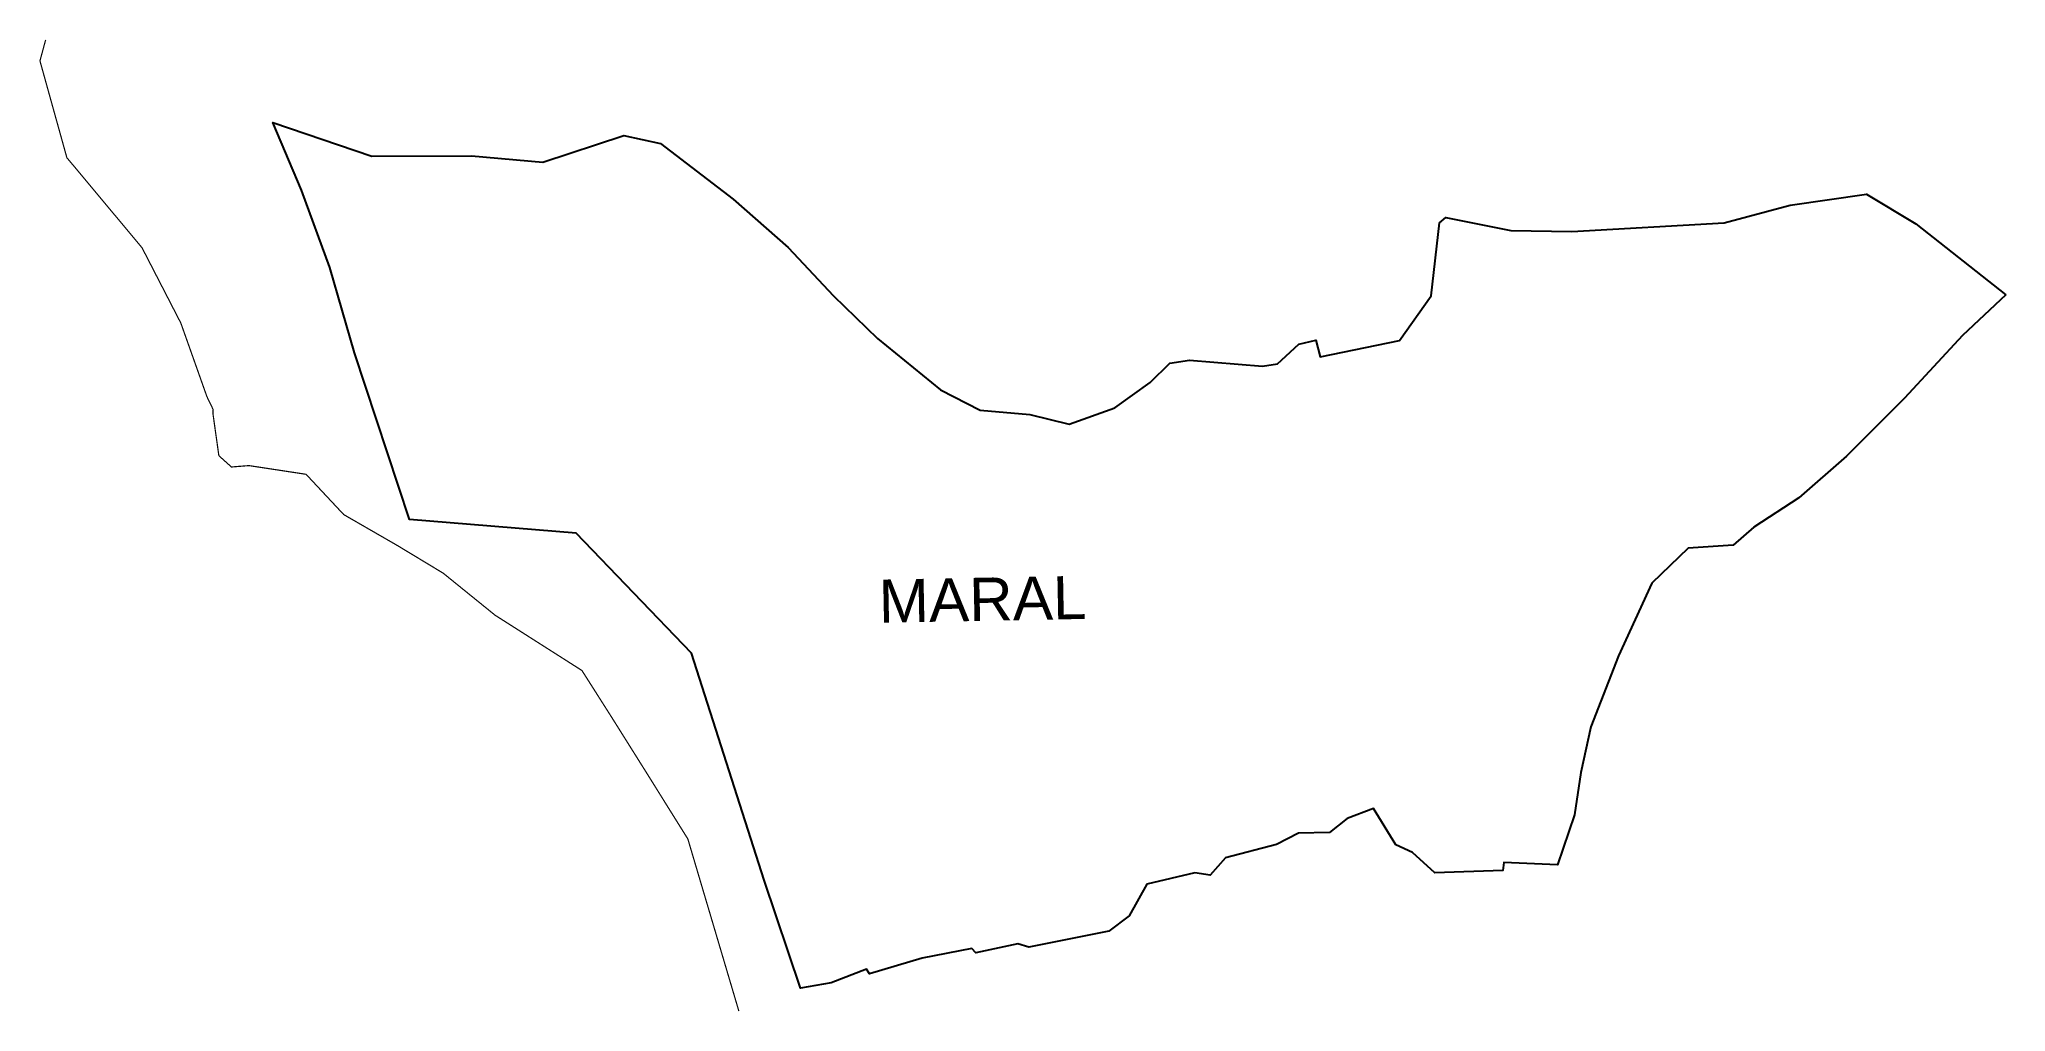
# Model space of a CAD drawing. Header units: metres. Extents: x 288228 to 293181, y 1991254 to 1993702.
import ezdxf

# ---------------------------------------------------------------- set-up
doc = ezdxf.new("R2010")
doc.units = ezdxf.units.M
for name, color, linetype in [('LOW TIDE LINE', 5, 'Continuous'), ('village', 3, 'Continuous'), ('VILLAGE NAME', 250, 'Continuous')]:
    doc.layers.add(name, color=color, linetype=linetype)
doc.styles.get("Standard").update_dxf_attribs({"font": 'calibri.ttf'})

msp = doc.modelspace()

# ---------------------------------------------------------------- linework, layer by layer
at = {"layer": 'LOW TIDE LINE', "lineweight": 18}
msp.add_lwpolyline([(289990.1, 1991255.5, 3.01, 3.01, 0), (289861.6, 1991688.9, 3.01, 3.01, 0), (289755.6, 1991858.6, 3.01, 3.01, 0), (289669.3, 1991996, 3.01, 3.01, 0), (289594.7, 1992113.2, 3.01, 3.01, 0), (289376.1, 1992252.3, 3.01, 3.01, 0), (289245.3, 1992358.2, 3.01, 3.01, 0), (289130, 1992427.8, 3.01, 3.01, 0), (288994.8, 1992505.7, 3.01, 3.01, 0), (288899.9, 1992607.2, 3.01, 3.01, 0), (288756, 1992629.1, 3.01, 3.01, 0), (288711.9, 1992625.6, 3.01, 3.01, 0), (288680.2, 1992654.1, 3.01, 3.01, 0), (288665.5, 1992758.5, 3.01, 3.01, 0), (288665.7, 1992770.5, 3.01, 3.01, 0), (288650.1, 1992802.8, 3.01, 3.01, 0), (288584.4, 1992988, 3.01, 3.01, 0), (288486.7, 1993177.6, 3.01, 3.01, 0), (288297.3, 1993404.5, 3.01, 3.01, 0), (288229.5, 1993648.3, 3.01, 3.01, 0), (288243.8, 1993701, 3.01, 3.01, 0)], format="xyseb", dxfattribs=at)
at = {"layer": 'village', "color": 3}
msp.add_polyline3d([(293181.3, 1993059, 0), (293072.2, 1992956.9, 0), (292926.1, 1992799.1, 0), (292780.4, 1992652.8, 0), (292660.4, 1992547.9, 0), (292547.2, 1992474.3, 0), (292495.1, 1992429.1, 0), (292381.2, 1992421.5, 0), (292290.3, 1992332.8, 0), (292205.7, 1992150.1, 0), (292136.1, 1991971.4, 0), (292110.8, 1991856.2, 0), (292095.1, 1991749.7, 0), (292052, 1991623.5, 0), (291917.5, 1991629.4, 0), (291914.5, 1991609.1, 0), (291743.4, 1991603.5, 0), (291687.2, 1991655.1, 0), (291644.8, 1991673.9, 0), (291588.8, 1991765.5, 0), (291522.1, 1991740.4, 0), (291478, 1991704.9, 0), (291400.1, 1991703.4, 0), (291344.5, 1991674.6, 0), (291216.3, 1991641.6, 0), (291177.3, 1991597.6, 0), (291139.1, 1991603.8, 0), (291018, 1991575, 0), (290973.1, 1991495.1, 0), (290922.5, 1991456.7, 0), (290720.5, 1991416.1, 0), (290693.1, 1991424.9, 0), (290586.8, 1991402, 0), (290576.7, 1991413.4, 0), (290451.6, 1991388.4, 0), (290319.6, 1991349.2, 0), (290311.9, 1991360.9, 0), (290222.4, 1991326.2, 0), (290145.7, 1991313.5, 0), (290054, 1991585, 0), (289871.2, 1992156.7, 0), (289580.2, 1992458.7, 0), (289160.1, 1992493.2, 0), (289021.6, 1992913.3, 0), (288959.7, 1993127.9, 0), (288888.3, 1993322.6, 0), (288815.8, 1993493.3, 0), (289065.5, 1993408.3, 0), (289316.4, 1993409.4, 0), (289496.4, 1993392.9, 0), (289700.2, 1993460.6, 0), (289792.4, 1993440.1, 0), (289975.4, 1993299.7, 0), (290114.6, 1993178.6, 0), (290228.2, 1993056.2, 0), (290339.5, 1992949.4, 0), (290498.3, 1992820.3, 0), (290598.2, 1992769, 0), (290723, 1992758, 0), (290822.5, 1992733.2, 0), (290937.4, 1992774.4, 0), (291026, 1992838.1, 0), (291075.5, 1992887.1, 0), (291125.7, 1992894.8, 0), (291309, 1992879.9, 0), (291346.6, 1992885.2, 0), (291401.1, 1992934.5, 0), (291443.9, 1992945.2, 0), (291454.3, 1992903, 0), (291654.6, 1992944.2, 0), (291734, 1993056.5, 0), (291755.3, 1993240.2, 0), (291771.1, 1993253.8, 0), (291934.5, 1993221.3, 0), (292088.4, 1993218.6, 0), (292472.4, 1993240.2, 0), (292638.7, 1993284.9, 0), (292830.5, 1993312.7, 0), (292955, 1993238.1, 0)], close=True, dxfattribs=at)

# ---------------------------------------------------------------- texts
at = {"layer": 'VILLAGE NAME', "insert": (290341.3, 1992341.8), "char_height": 108.748, "attachment_point": 1, "rotation": 1.1028}
msp.add_mtext_dynamic_manual_height_columns('{\\fArial|b0|i0|c0|p34;MARAL}', width=1571.314, gutter_width=543.7, heights=[0], dxfattribs=at)

doc.saveas('drawing.dxf')
